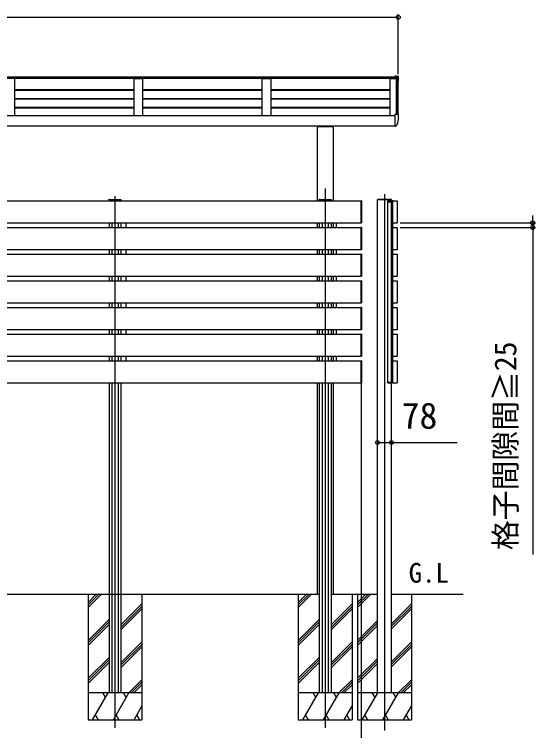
# Model space of a CAD drawing. Units: millimetres, scale not verified. Extents: x -525 to 525, y -783 to 778.
# Drawn here: x 74.1 to 248.7, y -168.4 to 71.8 of the extents above; entities that cross this region are included whole.
import ezdxf
from ezdxf.enums import TextEntityAlignment as Align

# ---------------------------------------------------------------- set-up
doc = ezdxf.new("R2010")
doc.units = ezdxf.units.MM
doc.header["$LTSCALE"] = 4
for name, color, linetype in [('0-2_USER1', 3, 'Continuous'), ('0-4_YKK_12', 2, 'Continuous'), ('0-5_YKK_13', 4, 'Continuous'), ('0-6_YKK_A1', 4, 'Continuous'), ('0-7_YKK_D', 6, 'Continuous')]:
    doc.layers.add(name, color=color, linetype=linetype)
doc.styles.add('ＭＳ ゴシック', font='')
doc.styles.get('ＭＳ ゴシック').set_extended_font_data('MS Gothic')

msp = doc.modelspace()

# ---------------------------------------------------------------- linework, layer by layer
at = {"layer": '0-4_YKK_12'}
for p, q in [((178.22, 13.419), (178.22, -167.428)), ((107.82, 10.82), (107.82, -167.428)), ((178.22, 10.82), (178.22, -167.428)), ((198.08, 11.549), (198.08, -168.291))]:
    msp.add_line(p, q, dxfattribs=at)
at = {"layer": '0-5_YKK_13'}
for p, q in [((202.043, 51.053), (201.5, 51.053)), ((201.5, 51.053), (201.5, 50.308)), ((202.649, 51.021), (202.043, 51.053)), ((202.82, 50.841), (202.82, 50.813)), ((202.043, 38.228), (201.5, 38.228)), ((201.5, 38.228), (201.5, 34.486)), ((202.649, 38.196), (202.043, 38.228)), ((202.82, 38.017), (202.82, 37.988)), ((201.5, 35.516), (201.5, 35.482)), ((201.5, 34.448), (201.5, 34.486)), ((201.5, 34.448), (201.5, 34.328)), ((201.59, 34.328), (201.5, 34.328)), ((201.791, 34.328), (201.59, 34.328)), ((202.549, 35.462), (201.947, 34.418)), ((105.876, 9.746), (105.906, 9.746)), ((105.906, 9.746), (109.735, 9.746)), ((109.735, 9.746), (109.765, 9.746)), ((109.824, 9.69), (109.83, 9.596)), ((176.276, 9.746), (176.306, 9.746)), ((176.306, 9.746), (180.134, 9.746)), ((180.134, 9.746), (180.164, 9.746)), ((180.224, 9.69), (180.23, 9.596)), ((195.716, 9.691), (195.71, 9.597)), ((195.806, 9.747), (195.776, 9.747)), ((200.354, 9.747), (195.806, 9.747)), ((200.384, 9.747), (200.354, 9.747)), ((105.9, 9.596), (109.74, 9.596)), ((109.83, 9.596), (109.74, 9.596)), ((176.3, 9.596), (180.14, 9.596)), ((180.23, 9.596), (180.14, 9.596)), ((195.71, 9.597), (195.8, 9.597)), ((200.36, 9.597), (195.8, 9.597)), ((199.19, 8.997), (199.188, 9.237)), ((199.208, 8.997), (199.19, 8.997)), ((200.4, 9.237), (199.206, 9.237)), ((199.248, 9.297), (200.4, 9.297)), ((200.402, 8.997), (200.4, 9.237)), ((200.42, 8.997), (200.402, 8.997)), ((200.822, 9.237), (200.436, 9.237)), ((200.436, 9.237), (200.438, 8.997)), ((200.438, 8.997), (200.822, 8.997)), ((200.478, 9.297), (200.78, 9.297)), ((200.822, 9.237), (200.822, 9.237)), ((200.822, 8.997), (200.822, 9.237)), ((200.84, 8.997), (200.822, 8.997)), ((200.84, 9.237), (200.84, 8.997)), ((199.19, -51.483), (199.188, -51.722)), ((199.208, -51.483), (199.19, -51.483)), ((200.4, -51.722), (199.206, -51.722)), ((199.248, -51.783), (200.4, -51.783)), ((200.402, -51.483), (200.4, -51.722)), ((200.42, -51.483), (200.402, -51.483)), ((200.436, -51.722), (200.438, -51.483)), ((200.822, -51.722), (200.436, -51.722)), ((200.438, -51.483), (200.822, -51.483)), ((200.478, -51.783), (200.78, -51.783)), ((200.822, -51.483), (200.822, -51.722)), ((200.84, -51.483), (200.822, -51.483)), ((200.822, -51.722), (200.822, -51.723)), ((200.84, -51.722), (200.84, -51.483))]:
    msp.add_line(p, q, dxfattribs=at)
for points in [[(105.9, 9.596), (105.81, 9.596), (105.816, 9.69)], [(176.3, 9.596), (176.21, 9.596), (176.216, 9.69)], [(200.36, 9.597), (200.45, 9.597), (200.444, 9.691)], [(199.206, 9.237), (199.208, 8.997), (200.402, 8.997)], [(200.4, 9.237), (200.4, 9.297), (200.478, 9.297)], [(200.438, 8.997), (200.42, 8.997), (200.418, 9.237)], [(200.822, 9.237), (200.84, 9.237), (200.84, 9.237)], [(199.206, -51.722), (199.208, -51.483), (200.402, -51.483)], [(200.4, -51.722), (200.4, -51.783), (200.478, -51.783)], [(200.438, -51.483), (200.42, -51.483), (200.418, -51.722)], [(200.822, -51.723), (200.84, -51.723), (200.84, -51.722)]]:
    msp.add_lwpolyline(points, dxfattribs=at)
for centre, radius, start, end in [((202.64, 50.841), 0.18, 0, 87), ((190.7, 50.813), 12.12, 351.93102, 0), ((190.7, 37.988), 12.12, 348.09787, 0), ((202.64, 38.017), 0.18, 0, 87), ((201.791, 34.508), 0.18, 270, 330), ((202.471, 35.507), 0.09, 330, 348.09787), ((105.876, 9.686), 0.06, 90, 176.5), ((109.765, 9.686), 0.06, 3.5, 90), ((176.276, 9.686), 0.06, 90, 176.5), ((180.164, 9.686), 0.06, 3.5, 90), ((195.776, 9.687), 0.06, 90, 176.5), ((200.384, 9.687), 0.06, 3.5, 90), ((199.248, 9.237), 0.06, 90, 180.5), ((199.197, 9.753), 0.516, 269.0002, 270.9998), ((200.478, 9.237), 0.06, 90, 180.5), ((200.427, 9.753), 0.516, 269.0002, 270.9998), ((200.78, 9.237), 0.06, 0, 90), ((200.826, 9.753), 0.516, 269.50017, 271.49979), ((199.248, -51.723), 0.06, 179.50003, 270.00003), ((199.197, -52.238), 0.516, 89.00023, 90.99982), ((200.427, -52.238), 0.516, 89.00023, 90.99982), ((200.478, -51.723), 0.06, 179.50003, 270.00003), ((200.78, -51.723), 0.06, 270.00003, 0.00003), ((200.826, -52.238), 0.516, 88.50024, 90.49986)]:
    msp.add_arc(centre, radius, start, end, dxfattribs=at)
for centre, major_axis, ratio, start_param, end_param in [((199.248, 9.237), (0, -0.06), 0.7, 3.1415927, 4.7211156), ((200.4, 9.237), (-0.018, 0.0005), 0.029046, 1.5719718, 3.142692), ((200.478, 9.237), (0, -0.06), 0.7, 3.1415927, 4.7211156), ((200.78, 9.237), (0, -0.06), 0.7, 1.5707963, 3.1415927), ((199.248, -51.723), (0, 0.06), 0.7, 1.5620697, 3.1415927), ((200.4, -51.723), (-0.018, -0.0005), 0.029046, 3.1404933, 4.7112135), ((200.478, -51.723), (0, 0.06), 0.7, 1.5620697, 3.1415927), ((200.78, -51.723), (0, 0.06), 0.7, 3.1415927, 4.712389)]:
    msp.add_ellipse(centre, major_axis=major_axis, ratio=ratio, start_param=start_param, end_param=end_param, dxfattribs=at)
at = {"layer": '0-6_YKK_A1'}
for p, q in [((-56.26, 50.813), (201.5, 50.813)), ((201.5, 50.755), (-56.26, 50.755)), ((-56.26, 50.746), (201.5, 50.746)), ((202.118, 50.651), (202.152, 50.745)), ((202.118, 38.224), (202.118, 50.651)), ((202.16, 38.222), (202.16, 50.76)), ((202.212, 50.785), (202.643, 50.762)), ((202.7, 38.186), (202.7, 50.702)), ((202.118, 50.308), (-56.878, 50.308)), ((74.12, 50.193), (74.12, 37.845)), ((114.08, 50.193), (114.08, 37.845)), ((114.139, 50.253), (114.43, 50.257)), ((114.43, 50.257), (116.73, 50.257)), ((116.73, 50.257), (117.021, 50.253)), ((117.08, 50.193), (117.08, 37.845)), ((157.04, 50.193), (157.04, 37.845)), ((157.099, 50.253), (157.39, 50.257)), ((157.39, 50.257), (159.69, 50.257)), ((159.69, 50.257), (159.981, 50.253)), ((160.04, 50.193), (160.04, 37.845)), ((114.08, 46.471), (74.12, 46.471)), ((114.08, 46.292), (74.12, 46.292)), ((157.04, 46.471), (117.08, 46.471)), ((157.04, 46.292), (117.08, 46.292)), ((200, 46.471), (160.04, 46.471)), ((200, 46.292), (160.04, 46.292)), ((114.08, 43.505), (74.12, 43.505)), ((114.08, 43.326), (74.12, 43.326)), ((157.04, 43.505), (117.08, 43.505)), ((157.04, 43.326), (117.08, 43.326)), ((200, 43.505), (160.04, 43.505)), ((200, 43.326), (160.04, 43.326)), ((114.078, 40.356), (74.118, 40.356)), ((114.08, 40.539), (74.12, 40.539)), ((157.038, 40.356), (117.078, 40.356)), ((157.04, 40.539), (117.08, 40.539)), ((199.998, 40.356), (160.038, 40.356)), ((200, 40.539), (160.04, 40.539)), ((-56.26, 37.845), (201.5, 37.845)), ((-56.26, 34.465), (201.5, 34.465)), ((175.508, 34.465), (175.508, 9.296)), ((175.508, 34.182), (180.932, 34.182)), ((176.57, 34.465), (176.57, 34.182)), ((179.87, 34.465), (179.87, 34.182)), ((180.932, 34.465), (180.932, 9.296)), ((-44.98, 9.312), (190.22, 9.312)), ((105.84, 9.596), (105.84, 9.296)), ((106.77, 9.596), (106.77, 9.296)), ((108.87, 9.596), (108.87, 9.296)), ((109.8, 9.596), (109.8, 9.296)), ((176.24, 9.596), (176.24, 9.296)), ((177.17, 9.596), (177.17, 9.296)), ((179.27, 9.596), (179.27, 9.296)), ((180.2, 9.596), (180.2, 9.296)), ((190.22, 1.872), (190.22, 9.312)), ((190.22, 1.931), (190.22, 9.252)), ((190.37, 9.264), (190.37, 9.246)), ((190.37, 9.246), (190.37, 1.937)), ((195.74, -155.704), (195.74, 9.597)), ((199.22, -51.483), (199.22, 8.997)), ((200.42, -155.703), (200.42, 8.997)), ((200.42, -51.483), (200.42, 8.997)), ((200.822, 1.917), (200.822, 9.237)), ((200.84, -51.483), (200.84, 8.997)), ((200.9, 9.315), (202.28, 9.315)), ((202.358, 9.237), (202.358, 1.917)), ((200.84, -37.953), (200.84, 6.387)), ((-44.98, 1.872), (190.22, 1.872)), ((-44.98, 0.372), (190.22, 0.372)), ((105.84, 1.856), (105.84, 0.356)), ((106.77, 1.856), (106.77, 0.356)), ((108.87, 1.856), (108.87, 0.356)), ((109.8, 1.856), (109.8, 0.356)), ((111.6, 0.356), (111.6, 1.856)), ((175.508, 1.872), (175.508, 0.372)), ((176.24, 1.856), (176.24, 0.356)), ((177.17, 1.856), (177.17, 0.356)), ((179.27, 1.856), (179.27, 0.356)), ((180.2, 1.856), (180.2, 0.356)), ((180.932, 1.872), (180.932, 0.372)), ((181.97, 0.372), (181.97, 1.872)), ((190.22, 1.854), (190.22, 1.931)), ((190.314, 1.859), (190.22, 1.854)), ((190.22, -7.068), (190.22, 0.372)), ((190.22, -7.009), (190.22, 0.312)), ((190.37, 1.937), (190.37, 1.919)), ((190.37, 0.324), (190.37, 0.306)), ((190.37, 0.306), (190.37, -7.003)), ((200.822, -7.023), (200.822, 0.297)), ((202.28, 1.839), (200.9, 1.839)), ((200.9, 0.375), (202.28, 0.375)), ((202.358, 0.297), (202.358, -7.023)), ((-44.98, -7.068), (190.22, -7.068)), ((105.84, -7.084), (105.84, -8.584)), ((106.77, -7.084), (106.77, -8.584)), ((108.87, -7.084), (108.87, -8.584)), ((109.8, -7.084), (109.8, -8.584)), ((111.6, -8.584), (111.6, -7.084)), ((175.508, -7.068), (175.508, -8.568)), ((176.24, -7.084), (176.24, -8.584)), ((177.17, -7.084), (177.17, -8.584)), ((179.27, -7.084), (179.27, -8.584)), ((180.2, -7.084), (180.2, -8.584)), ((180.932, -7.068), (180.932, -8.568)), ((181.97, -8.568), (181.97, -7.068)), ((190.22, -7.086), (190.22, -7.009)), ((190.314, -7.081), (190.22, -7.086)), ((190.37, -7.003), (190.37, -7.021)), ((202.28, -7.101), (200.9, -7.101)), ((-44.98, -8.568), (190.22, -8.568)), ((190.22, -16.008), (190.22, -8.568)), ((190.22, -15.949), (190.22, -8.628)), ((190.37, -8.616), (190.37, -8.634)), ((190.37, -8.634), (190.37, -15.943)), ((200.822, -15.963), (200.822, -8.643)), ((200.9, -8.565), (202.28, -8.565)), ((202.358, -8.643), (202.358, -15.963)), ((-44.98, -16.008), (190.22, -16.008)), ((105.84, -16.024), (105.84, -17.524)), ((106.77, -16.024), (106.77, -17.524)), ((108.87, -16.024), (108.87, -17.524)), ((109.8, -16.024), (109.8, -17.524)), ((111.6, -17.524), (111.6, -16.024)), ((175.508, -16.008), (175.508, -17.508)), ((176.24, -16.024), (176.24, -17.524)), ((177.17, -16.024), (177.17, -17.524)), ((179.27, -16.024), (179.27, -17.524)), ((180.2, -16.024), (180.2, -17.524)), ((180.932, -16.008), (180.932, -17.508)), ((181.97, -17.508), (181.97, -16.008)), ((190.22, -16.026), (190.22, -15.949)), ((190.314, -16.021), (190.22, -16.026)), ((190.37, -15.943), (190.37, -15.961)), ((202.28, -16.041), (200.9, -16.041)), ((-44.98, -17.508), (190.22, -17.508)), ((190.22, -24.948), (190.22, -17.508)), ((190.22, -24.889), (190.22, -17.568)), ((190.37, -17.556), (190.37, -17.574)), ((190.37, -17.574), (190.37, -24.883)), ((200.822, -24.903), (200.822, -17.583)), ((200.9, -17.505), (202.28, -17.505)), ((202.358, -17.583), (202.358, -24.903)), ((-44.98, -24.948), (190.22, -24.948)), ((105.84, -24.964), (105.84, -26.464)), ((106.77, -24.964), (106.77, -26.464)), ((108.87, -24.964), (108.87, -26.464)), ((109.8, -24.964), (109.8, -26.464)), ((111.6, -26.464), (111.6, -24.964)), ((175.508, -24.948), (175.508, -26.448)), ((176.24, -24.964), (176.24, -26.464)), ((177.17, -24.964), (177.17, -26.464)), ((179.27, -24.964), (179.27, -26.464)), ((180.2, -24.964), (180.2, -26.464)), ((180.932, -24.948), (180.932, -26.448)), ((181.97, -26.448), (181.97, -24.948)), ((190.22, -24.966), (190.22, -24.889)), ((190.314, -24.961), (190.22, -24.966)), ((190.37, -24.883), (190.37, -24.901)), ((202.28, -24.981), (200.9, -24.981)), ((-44.98, -26.448), (190.22, -26.448)), ((190.22, -33.888), (190.22, -26.448)), ((190.22, -33.829), (190.22, -26.508)), ((190.37, -26.496), (190.37, -26.514)), ((190.37, -26.514), (190.37, -33.823)), ((200.822, -33.843), (200.822, -26.523)), ((200.9, -26.445), (202.28, -26.445)), ((202.358, -26.523), (202.358, -33.843)), ((-44.98, -33.888), (190.22, -33.888)), ((-44.98, -35.388), (190.22, -35.388)), ((105.84, -33.904), (105.84, -35.404)), ((106.77, -33.904), (106.77, -35.404)), ((108.87, -33.904), (108.87, -35.404)), ((109.8, -33.904), (109.8, -35.404)), ((111.6, -35.404), (111.6, -33.904)), ((175.508, -33.888), (175.508, -35.388)), ((176.24, -33.904), (176.24, -35.404)), ((177.17, -33.904), (177.17, -35.404)), ((179.27, -33.904), (179.27, -35.404)), ((180.2, -33.904), (180.2, -35.404)), ((180.932, -33.888), (180.932, -35.388)), ((181.97, -35.388), (181.97, -33.888)), ((190.22, -33.906), (190.22, -33.829)), ((190.314, -33.901), (190.22, -33.906)), ((190.22, -42.828), (190.22, -35.388)), ((190.22, -42.769), (190.22, -35.448)), ((190.37, -33.823), (190.37, -33.841)), ((190.37, -35.436), (190.37, -35.454)), ((190.37, -35.454), (190.37, -42.763)), ((200.822, -42.783), (200.822, -35.463)), ((202.28, -33.921), (200.9, -33.921)), ((200.9, -35.385), (202.28, -35.385)), ((202.358, -35.463), (202.358, -42.783)), ((-44.98, -42.828), (190.22, -42.828)), ((105.84, -42.844), (105.84, -44.344)), ((106.77, -42.844), (106.77, -44.344)), ((108.87, -42.844), (108.87, -44.344)), ((109.8, -42.844), (109.8, -44.344)), ((111.6, -44.344), (111.6, -42.844)), ((175.508, -42.828), (175.508, -44.328)), ((176.24, -42.844), (176.24, -44.344)), ((177.17, -42.844), (177.17, -44.344)), ((179.27, -42.844), (179.27, -44.344)), ((180.2, -42.844), (180.2, -44.344)), ((180.932, -42.828), (180.932, -44.328)), ((181.97, -44.328), (181.97, -42.828)), ((190.22, -42.846), (190.22, -42.769)), ((190.314, -42.841), (190.22, -42.846)), ((190.37, -42.763), (190.37, -42.781)), ((200.42, -155.704), (200.42, -40.864)), ((202.28, -42.861), (200.9, -42.861)), ((-44.98, -44.328), (190.22, -44.328)), ((190.22, -51.768), (190.22, -44.328)), ((190.22, -51.709), (190.22, -44.388)), ((190.37, -44.376), (190.37, -44.394)), ((190.37, -44.394), (190.37, -51.703)), ((200.822, -51.723), (200.822, -44.403)), ((200.9, -44.325), (202.28, -44.325)), ((202.358, -44.403), (202.358, -51.723)), ((-44.98, -51.768), (190.22, -51.768)), ((105.84, -51.784), (105.84, -155.704)), ((106.77, -51.784), (106.77, -155.704)), ((108.87, -51.784), (108.87, -155.704)), ((109.8, -51.784), (109.8, -155.704)), ((175.508, -51.768), (175.508, -122.704)), ((176.24, -51.784), (176.24, -155.704)), ((177.17, -51.784), (177.17, -155.704)), ((179.27, -51.784), (179.27, -155.704)), ((180.2, -51.784), (180.2, -155.704)), ((180.932, -51.768), (180.932, -122.704)), ((190.22, -51.786), (190.22, -51.709)), ((190.314, -51.781), (190.22, -51.786)), ((190.37, -51.703), (190.37, -51.721)), ((202.28, -51.801), (200.9, -51.801)), ((173.72, -122.704), (39.4, -122.704)), ((176.24, -122.704), (74.6, -122.704)), ((98.82, -122.704), (98.82, -164.704)), ((98.82, -125.343), (101.459, -122.704)), ((98.82, -126.191), (102.308, -122.704)), ((98.82, -127.04), (103.156, -122.704)), ((116.82, -122.704), (116.82, -164.704)), ((169.22, -122.704), (169.22, -164.704)), ((169.22, -125.343), (171.859, -122.704)), ((169.22, -126.191), (172.707, -122.704)), ((169.22, -127.04), (173.556, -122.704)), ((176.24, -122.704), (174.68, -122.704)), ((195.74, -122.704), (180.2, -122.704)), ((195.74, -122.704), (180.2, -122.704)), ((187.22, -122.704), (187.22, -164.704)), ((189.08, -122.704), (189.08, -164.704)), ((189.08, -125.343), (191.719, -122.704)), ((189.08, -126.191), (192.567, -122.704)), ((189.08, -127.04), (193.416, -122.704)), ((224.371, -122.704), (200.42, -122.704)), ((207.08, -122.704), (207.08, -164.704)), ((109.8, -132.865), (116.82, -125.845)), ((109.8, -133.713), (116.82, -126.693)), ((180.2, -132.865), (187.22, -125.845)), ((180.2, -133.713), (187.22, -126.693)), ((200.42, -132.505), (207.08, -125.845)), ((200.42, -133.353), (207.08, -126.693)), ((109.8, -134.562), (116.82, -127.542)), ((180.2, -134.562), (187.22, -127.542)), ((200.42, -134.202), (207.08, -127.542)), ((98.82, -138.071), (105.84, -131.051)), ((98.82, -138.919), (105.84, -131.899)), ((169.22, -138.071), (176.24, -131.051)), ((169.22, -138.919), (176.24, -131.899)), ((189.08, -138.071), (195.74, -131.411)), ((98.82, -139.768), (105.84, -132.748)), ((169.22, -139.768), (176.24, -132.748)), ((189.08, -138.919), (195.74, -132.259)), ((189.08, -139.768), (195.74, -133.108)), ((109.8, -145.593), (116.82, -138.573)), ((180.2, -145.593), (187.22, -138.573)), ((200.42, -145.233), (207.08, -138.573)), ((109.8, -146.441), (116.82, -139.421)), ((109.8, -147.29), (116.82, -140.27)), ((180.2, -146.441), (187.22, -139.421)), ((180.2, -147.29), (187.22, -140.27)), ((200.42, -146.081), (207.08, -139.421)), ((200.42, -146.93), (207.08, -140.27)), ((98.82, -150.798), (105.84, -143.778)), ((169.22, -150.798), (176.24, -143.778)), ((98.82, -151.647), (105.84, -144.627)), ((98.82, -152.496), (105.84, -145.476)), ((169.22, -151.647), (176.24, -144.627)), ((169.22, -152.496), (176.24, -145.476)), ((189.08, -150.798), (195.74, -144.138)), ((189.08, -151.647), (195.74, -144.987)), ((189.08, -152.496), (195.74, -145.836)), ((112.417, -155.704), (116.82, -151.3)), ((182.816, -155.704), (187.22, -151.3)), ((202.676, -155.704), (207.08, -151.3)), ((113.265, -155.704), (116.82, -152.149)), ((114.114, -155.704), (116.82, -152.998)), ((183.665, -155.704), (187.22, -152.149)), ((184.514, -155.704), (187.22, -152.998)), ((203.525, -155.704), (207.08, -152.149)), ((204.374, -155.704), (207.08, -152.998)), ((116.82, -155.704), (98.82, -155.704)), ((100.349, -164.704), (105.546, -155.704)), ((104.645, -157.263), (103.745, -155.704)), ((107.278, -164.704), (112.474, -155.704)), ((111.574, -157.263), (110.674, -155.704)), ((187.22, -155.704), (169.22, -155.704)), ((170.749, -164.704), (175.945, -155.704)), ((175.045, -157.263), (174.145, -155.704)), ((177.677, -164.704), (182.874, -155.704)), ((181.974, -157.263), (181.073, -155.704)), ((207.08, -155.704), (189.08, -155.704)), ((190.609, -164.704), (195.805, -155.704)), ((194.905, -157.263), (194.005, -155.704)), ((197.537, -164.704), (202.734, -155.704)), ((201.834, -157.263), (200.933, -155.704)), ((114.206, -164.704), (116.82, -160.176)), ((184.606, -164.704), (187.22, -160.176)), ((204.466, -164.704), (207.08, -160.176)), ((101.249, -163.145), (102.149, -164.704)), ((108.178, -163.145), (109.078, -164.704)), ((115.106, -163.145), (116.006, -164.704)), ((171.649, -163.145), (172.549, -164.704)), ((178.577, -163.145), (179.477, -164.704)), ((185.506, -163.145), (186.405, -164.704)), ((191.509, -163.145), (192.409, -164.704)), ((198.437, -163.145), (199.337, -164.704)), ((205.366, -163.145), (206.265, -164.704)), ((98.82, -164.704), (116.82, -164.704)), ((169.22, -164.704), (187.22, -164.704)), ((189.08, -164.704), (207.08, -164.704))]:
    msp.add_line(p, q, dxfattribs=at)
for points in [[(200, 37.845), (200, 50.257), (202.118, 50.257)], [(190.22, 9.252), (190.22, 9.33), (190.314, 9.324)], [(200.42, 9.297), (200.42, 9.597), (195.74, 9.597)], [(190.22, 0.312), (190.22, 0.39), (190.314, 0.384)], [(190.22, -8.628), (190.22, -8.55), (190.314, -8.556)], [(190.22, -17.568), (190.22, -17.49), (190.314, -17.496)], [(190.22, -26.508), (190.22, -26.43), (190.314, -26.436)], [(190.22, -35.448), (190.22, -35.37), (190.314, -35.376)], [(190.22, -44.388), (190.22, -44.31), (190.314, -44.316)]]:
    msp.add_lwpolyline(points, dxfattribs=at)
for centre, radius, start, end in [((202.209, 50.725), 0.06, 87, 160), ((202.64, 50.702), 0.06, 0, 87), ((114.14, 50.193), 0.0598, 90.66782, 179.85648), ((117.02, 50.193), 0.0598, 359.84961, 89.33225), ((157.1, 50.193), 0.0598, 90.66782, 179.85648), ((159.98, 50.193), 0.0598, 359.84961, 89.33225), ((190.31, 9.264), 0.06, 0, 86.5), ((200.9, 9.237), 0.078, 179.43624, 180), ((200.9, 9.237), 0.078, 90, 154.40693), ((202.28, 9.237), 0.078, 0, 90), ((190.31, 1.919), 0.06, 273.5, 0), ((190.31, 0.324), 0.06, 0, 86.5), ((200.9, 1.917), 0.078, 180, 270), ((200.9, 0.297), 0.078, 90, 180), ((202.28, 1.917), 0.078, 270, 0), ((202.28, 0.297), 0.078, 0, 90), ((190.31, -7.021), 0.06, 273.5, 0), ((200.9, -7.023), 0.078, 180, 270), ((202.28, -7.023), 0.078, 270, 0), ((190.31, -8.616), 0.06, 0, 86.5), ((200.9, -8.643), 0.078, 90, 180), ((202.28, -8.643), 0.078, 0, 90), ((190.31, -15.961), 0.06, 273.5, 0), ((200.9, -15.963), 0.078, 180, 270), ((202.28, -15.963), 0.078, 270, 0), ((190.31, -17.556), 0.06, 0, 86.5), ((200.9, -17.583), 0.078, 90, 180), ((202.28, -17.583), 0.078, 0, 90), ((190.31, -24.901), 0.06, 273.5, 0), ((200.9, -24.903), 0.078, 180, 270), ((202.28, -24.903), 0.078, 270, 0), ((190.31, -26.496), 0.06, 0, 86.5), ((200.9, -26.523), 0.078, 90, 180), ((202.28, -26.523), 0.078, 0, 90), ((190.31, -33.841), 0.06, 273.5, 0), ((190.31, -35.436), 0.06, 0, 86.5), ((200.9, -33.843), 0.078, 180, 270), ((200.9, -35.463), 0.078, 90, 180), ((202.28, -33.843), 0.078, 270, 0), ((202.28, -35.463), 0.078, 0, 90), ((190.31, -42.781), 0.06, 273.5, 0), ((200.9, -42.783), 0.078, 180, 270), ((202.28, -42.783), 0.078, 270, 0), ((190.31, -44.376), 0.06, 0, 86.5), ((200.9, -44.403), 0.078, 90, 180), ((202.28, -44.403), 0.078, 0, 90), ((190.31, -51.721), 0.06, 273.5, 0), ((200.9, -51.723), 0.078, 180, 180.55652), ((200.9, -51.723), 0.078, 205.59202, 270), ((202.28, -51.723), 0.078, 270, 0)]:
    msp.add_arc(centre, radius, start, end, dxfattribs=at)
at = {"layer": '0-7_YKK_D'}
for p, q in [((-57.46, 70.813), (202.7, 70.813)), ((202.7, 51.702), (202.7, 71.813)), ((247.7, 1.866), (247.7, 4.416)), ((203.275, 1.866), (248.7, 1.866)), ((203.275, 0.367), (248.7, 0.367)), ((247.7, 1.866), (247.7, 0.367)), ((247.7, 0.367), (247.7, -109.245)), ((190.22, -51.886), (190.22, -244.804)), ((190.22, -52.786), (190.22, -225.704))]:
    msp.add_line(p, q, dxfattribs=at)
msp.add_lwpolyline([(195.74, -71.768), (200.42, -71.768), (222.447, -71.768)], dxfattribs=at)
for centre in [(202.7, 70.813), (247.7, 1.866), (247.7, 0.367), (195.74, -71.768), (200.42, -71.768)]:
    msp.add_circle(centre, 0.637, dxfattribs=at)

# ---------------------------------------------------------------- texts
at = {"layer": '0-2_USER1', "style": 'ＭＳ ゴシック'}
msp.add_text('G.L', height=6.598, dxfattribs=at).set_placement((206.182, -120.7), align=Align.BOTTOM_LEFT)
at = {"layer": '0-7_YKK_D', "style": 'ＭＳ ゴシック'}
msp.add_text('格子間隙間≧25', height=7.331, rotation=90, dxfattribs=at).set_placement((244.45, -107.813), align=Align.BOTTOM_LEFT)
msp.add_text('78', height=8.798, dxfattribs=at).set_placement((203.811, -69.768), align=Align.BOTTOM_LEFT)

doc.saveas('drawing.dxf')
